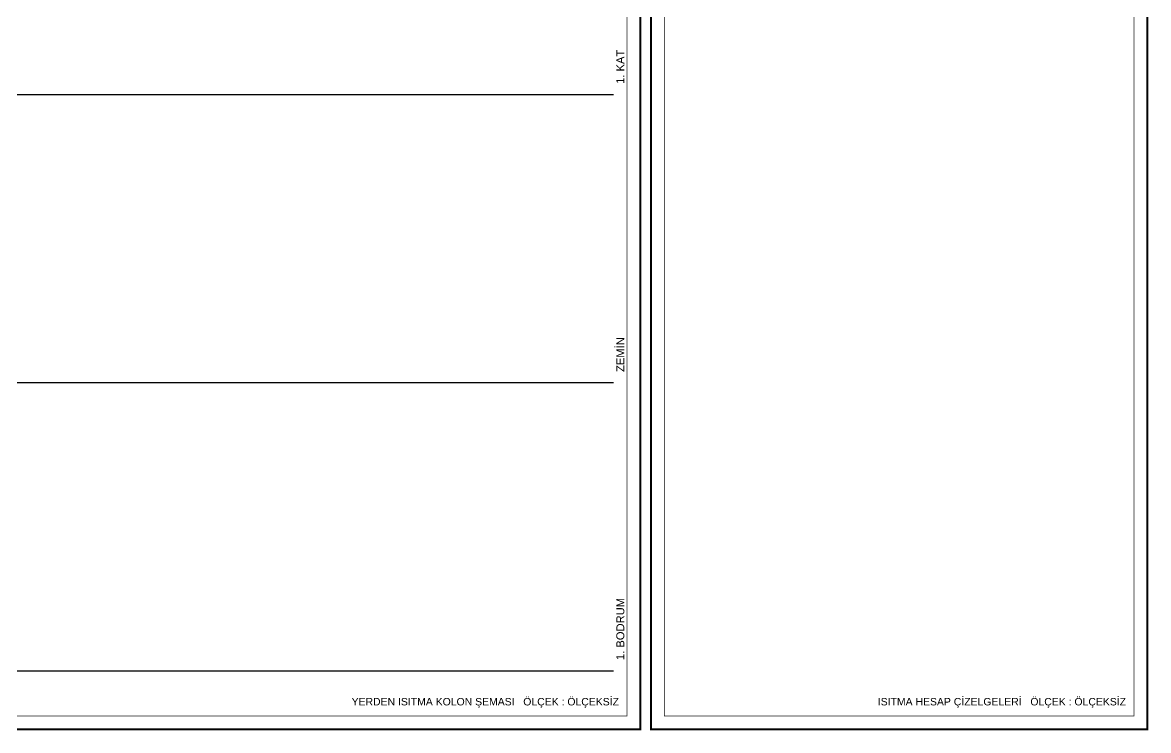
# Model space of a CAD drawing. Header units: centimetres. Extents: x -3952 to 14132, y 6348 to 11752.
# Drawn here: x 11693 to 13802, y 6348 to 7675 of the extents above; entities that cross this region are included whole.
import ezdxf
from ezdxf.enums import TextEntityAlignment as Align

# ---------------------------------------------------------------- set-up
doc = ezdxf.new("R2010")
doc.units = ezdxf.units.CM
for name, color, linetype in [('MTY-KAT-ADI', 1, 'Continuous'), ('MTY-PAFTA', 7, 'Continuous'), ('MTY-SEMA', 8, 'Continuous')]:
    doc.layers.add(name, color=color, linetype=linetype)
doc.layers.add('ROTAS-PAFTA-SINIRI', color=8, linetype='Continuous', plot=False)
doc.styles.add('ROTAS', font='arial.ttf')

# ---------------------------------------------------------------- blocks, each defined once
blk = doc.blocks.new('ROTAS_PAFTA')
blk.add_lwpolyline([(0, 0), (1, 0), (1, 1), (0, 1)], close=True)

msp = doc.modelspace()

# ---------------------------------------------------------------- linework, layer by layer
at = {"layer": 'MTY-PAFTA'}
for points, const_width in [([(9050, 6350), (12850, 6350), (12850, 9000), (9050, 9000)], 4), ([(12870, 6350), (13800, 6350), (13800, 9000), (12870, 9000)], 4), ([(9075, 6375), (12825, 6375), (12825, 8975), (9075, 8975)], 1), ([(12895, 6375), (13775, 6375), (13775, 8975), (12895, 8975)], 1)]:
    msp.add_lwpolyline(points, close=True, dxfattribs=dict(at, const_width=const_width))
at = {"layer": 'MTY-SEMA'}
for p, q in [((9160, 7540), (12800, 7540)), ((9160, 7000), (12800, 7000)), ((9160, 6460), (12800, 6460))]:
    msp.add_line(p, q, dxfattribs=at)

# ---------------------------------------------------------------- block references
at = {"layer": 'ROTAS-PAFTA-SINIRI', "yscale": 2650}
for p, xscale in [((9050, 6350), 3800), ((12870, 6350), 930)]:
    msp.add_blockref('ROTAS_PAFTA', p, dxfattribs=dict(at, xscale=xscale))

# ---------------------------------------------------------------- texts
at = {"layer": 'MTY-KAT-ADI', "style": 'ROTAS'}
for s, p in [('1. KAT', (12820, 7560)), ('ZEMİN', (12820, 7020)), ('1. BODRUM', (12820, 6480))]:
    msp.add_text(s, height=15, rotation=90, dxfattribs=at).set_placement(p)
at = {"layer": 'MTY-PAFTA', "style": 'ROTAS'}
for s, p in [('YERDEN ISITMA KOLON ŞEMASI   ÖLÇEK : ÖLÇEKSİZ', (12810, 6395)), ('ISITMA HESAP ÇİZELGELERİ   ÖLÇEK : ÖLÇEKSİZ', (13760, 6395))]:
    msp.add_text(s, height=14, dxfattribs=at).set_placement(p, align=Align.RIGHT)

doc.saveas('drawing.dxf')
